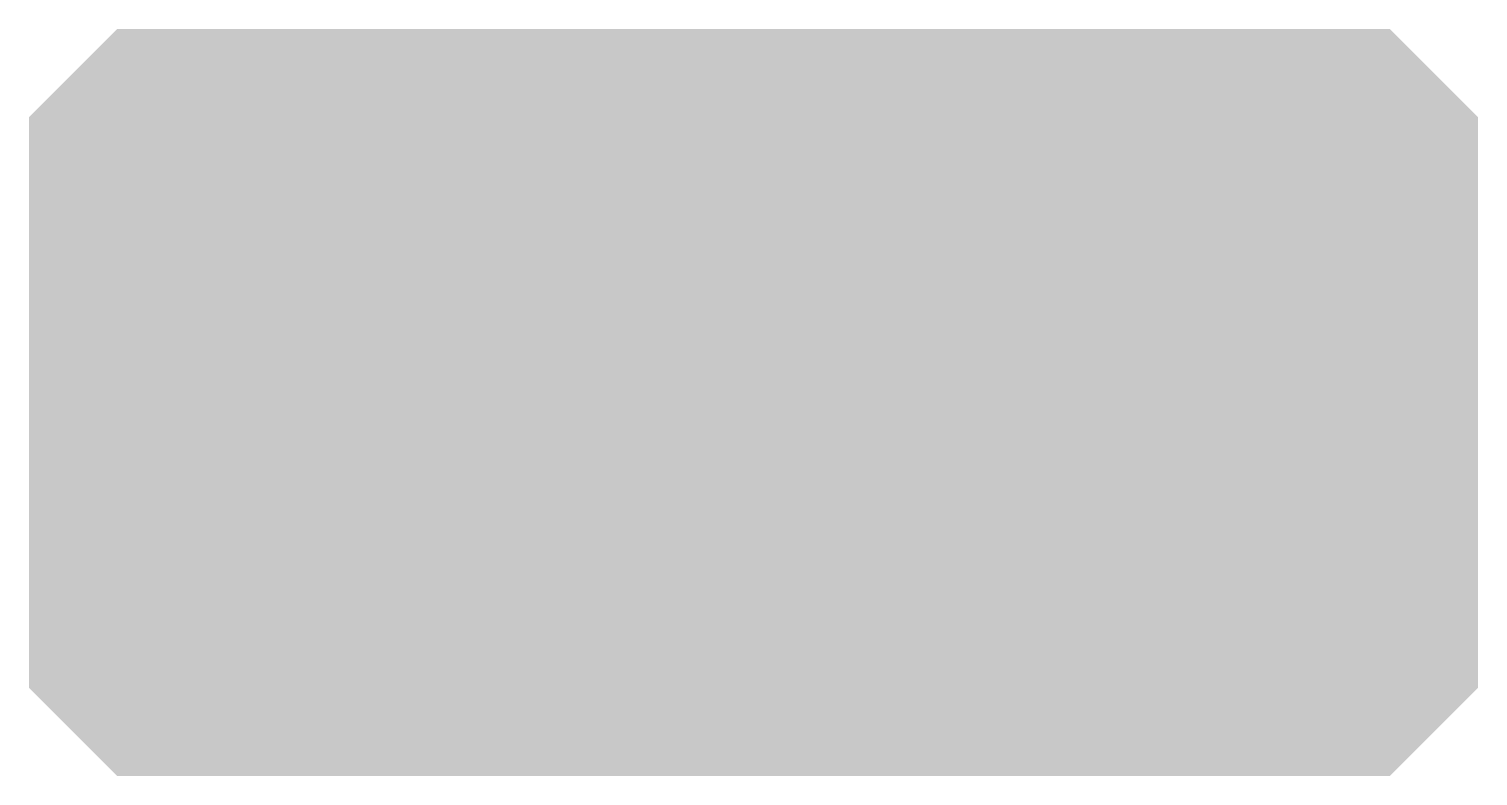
# Model space of a CAD drawing. Header units: inches. Extents: x -0.193 to 0.194, y -0.1 to 0.1.
import ezdxf

# ---------------------------------------------------------------- set-up
doc = ezdxf.new("R2010")
doc.units = ezdxf.units.IN
doc.header["$MEASUREMENT"] = 0

msp = doc.modelspace()

# ---------------------------------------------------------------- hatches: boundary and pattern name
at = {"true_color": 0xffffff}
h = msp.add_hatch(color=7, dxfattribs=at)
h.dxf.hatch_style = 1
h.paths.add_polyline_path([(0.1815, 0.07126), (0.16501, 0.08775), (-0.16501, 0.08775), (-0.1815, 0.07126), (-0.1815, -0.07126), (-0.16501, -0.08775), (0.16501, -0.08775), (0.1815, -0.07126)])
at = {"true_color": 0x000000}
h = msp.add_hatch(color=18, dxfattribs=at)
h.dxf.hatch_style = 1
h.paths.add_polyline_path([(-0.13465, 0.02732), (-0.14415, 0.02732), (-0.14415, -0.00118), (-0.13465, -0.00118)])
h = msp.add_hatch(color=18, dxfattribs=at)
h.dxf.hatch_style = 1
h.paths.add_polyline_path([(-0.09415, 0.02732), (-0.08465, 0.02732), (-0.08465, -0.00118), (-0.09415, -0.00118)])
h = msp.add_hatch(color=18, dxfattribs=at)
h.dxf.hatch_style = 1
h.paths.add_polyline_path([(-0.02025, 0.02732), (-0.02975, 0.02732), (-0.02975, -0.00118), (-0.02025, -0.00118)])
h = msp.add_hatch(color=18, dxfattribs=at)
h.dxf.hatch_style = 1
h.paths.add_polyline_path([(0.02025, 0.02732), (0.02975, 0.02732), (0.02975, -0.00118), (0.02025, -0.00118)])
h = msp.add_hatch(color=18, dxfattribs=at)
h.dxf.hatch_style = 1
h.paths.add_polyline_path([(0.09415, 0.02732), (0.08465, 0.02732), (0.08465, -0.00118), (0.09415, -0.00118)])
h = msp.add_hatch(color=18, dxfattribs=at)
h.dxf.hatch_style = 1
h.paths.add_polyline_path([(0.13465, 0.02732), (0.14415, 0.02732), (0.14415, -0.00118), (0.13465, -0.00118)])
h = msp.add_hatch(color=18, dxfattribs=at)
h.dxf.hatch_style = 1
h.paths.add_polyline_path([(-0.1038, -0.03423, 1), (-0.125, -0.03423), (-0.125, -0.04483), (-0.1038, -0.04483)])
h = msp.add_hatch(color=18, dxfattribs=at)
h.dxf.hatch_style = 1
h.paths.add_polyline_path([(0.0106, -0.03423, 1), (-0.0106, -0.03423), (-0.0106, -0.04483), (0.0106, -0.04483)])
h = msp.add_hatch(color=18, dxfattribs=at)
h.dxf.hatch_style = 1
h.paths.add_polyline_path([(0.125, -0.03423, 1), (0.1038, -0.03423), (0.1038, -0.04483), (0.125, -0.04483)])

# ---------------------------------------------------------------- linework, layer by layer
at = {"color": 5, "const_width": 0.012}
msp.add_lwpolyline([(-0.1675, -0.09375), (0.1675, -0.09375), (0.1875, -0.07375), (0.1875, 0.07375), (0.1675, 0.09375), (-0.1675, 0.09375), (-0.1875, 0.07375), (-0.1875, -0.07375)], close=True, dxfattribs=at)

doc.saveas('drawing.dxf')
